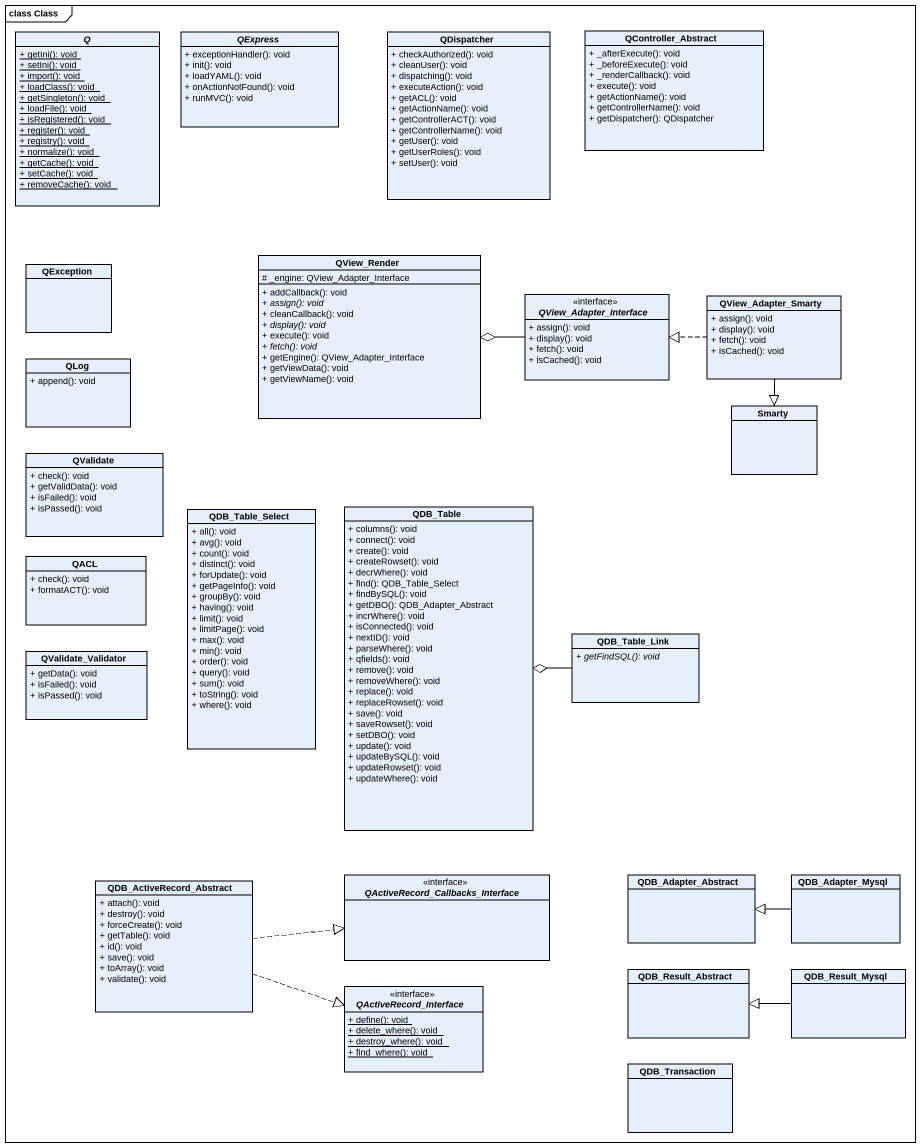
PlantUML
@startuml
mainframe class Class
hide circle
hide empty members
skinparam classAttributeIconSize 0
abstract class Q {
  {static} + getIni(): void
  {static} + setIni(): void
  {static} + import(): void
  {static} + loadClass(): void
  {static} + getSingleton(): void
  {static} + loadFile(): void
  {static} + isRegistered(): void
  {static} + register(): void
  {static} + registry(): void
  {static} + normalize(): void
  {static} + getCache(): void
  {static} + setCache(): void
  {static} + removeCache(): void
}
abstract class QExpress {
  + exceptionHandler(): void
  + init(): void
  + loadYAML(): void
  + onActionNotFound(): void
  + runMVC(): void
}
class QDispatcher {
  + checkAuthorized(): void
  + cleanUser(): void
  + dispatching(): void
  + executeAction(): void
  + getACL(): void
  + getActionName(): void
  + getControllerACT(): void
  + getControllerName(): void
  + getUser(): void
  + getUserRoles(): void
  + setUser(): void
}
class QController_Abstract {
  + _afterExecute(): void
  + _beforeExecute(): void
  + _renderCallback(): void
  + execute(): void
  + getActionName(): void
  + getControllerName(): void
  + getDispatcher(): QDispatcher
}
class QException
class QView_Render {
  # _engine: QView_Adapter_Interface
  + addCallback(): void
  {abstract} + assign(): void
  + cleanCallback(): void
  {abstract} + display(): void
  + execute(): void
  {abstract} + fetch(): void
  + getEngine(): QView_Adapter_Interface
  + getViewData(): void
  + getViewName(): void
}
interface QView_Adapter_Interface <<interface>> {
  + assign(): void
  + display(): void
  + fetch(): void
  + isCached(): void
}
class QView_Adapter_Smarty {
  + assign(): void
  + display(): void
  + fetch(): void
  + isCached(): void
}
class QLog {
  + append(): void
}
class Smarty
class QValidate {
  + check(): void
  + getValidData(): void
  + isFailed(): void
  + isPassed(): void
}
class QDB_Table_Select {
  + all(): void
  + avg(): void
  + count(): void
  + distinct(): void
  + forUpdate(): void
  + getPageInfo(): void
  + groupBy(): void
  + having(): void
  + limit(): void
  + limitPage(): void
  + max(): void
  + min(): void
  + order(): void
  + query(): void
  + sum(): void
  + toString(): void
  + where(): void
}
class QDB_Table {
  + columns(): void
  + connect(): void
  + create(): void
  + createRowset(): void
  + decrWhere(): void
  + find(): QDB_Table_Select
  + findBySQL(): void
  + getDBO(): QDB_Adapter_Abstract
  + incrWhere(): void
  + isConnected(): void
  + nextID(): void
  + parseWhere(): void
  + qfields(): void
  + remove(): void
  + removeWhere(): void
  + replace(): void
  + replaceRowset(): void
  + save(): void
  + saveRowset(): void
  + setDBO(): void
  + update(): void
  + updateBySQL(): void
  + updateRowset(): void
  + updateWhere(): void
}
class QACL {
  + check(): void
  + formatACT(): void
}
class QDB_Table_Link {
  {abstract} + getFindSQL(): void
}
class QValidate_Validator {
  + getData(): void
  + isFailed(): void
  + isPassed(): void
}
class QDB_ActiveRecord_Abstract {
  + attach(): void
  + destroy(): void
  + forceCreate(): void
  + getTable(): void
  + id(): void
  + save(): void
  + toArray(): void
  + validate(): void
}
interface "QActiveRecord_Callbacks_Interface" as QActiveRecord_Callbacks <<interface>>
class QDB_Adapter_Abstract
class QDB_Adapter_Mysql
class QDB_Result_Abstract
class QDB_Result_Mysql
interface QActiveRecord_Interface <<interface>> {
  {static} + define(): void
  {static} + delete_where(): void
  {static} + destroy_where(): void
  {static} + find_where(): void
}
class QDB_Transaction
QView_Adapter_Interface -left-o QView_Render
QView_Adapter_Smarty .left.|> QView_Adapter_Interface
QView_Adapter_Smarty --|> Smarty
QDB_Table_Link -left-o QDB_Table
QDB_ActiveRecord_Abstract .right.|> QActiveRecord_Callbacks
QDB_ActiveRecord_Abstract .right.|> QActiveRecord_Interface
QDB_Adapter_Mysql -left-|> QDB_Adapter_Abstract
QDB_Result_Mysql -left-|> QDB_Result_Abstract
@enduml
